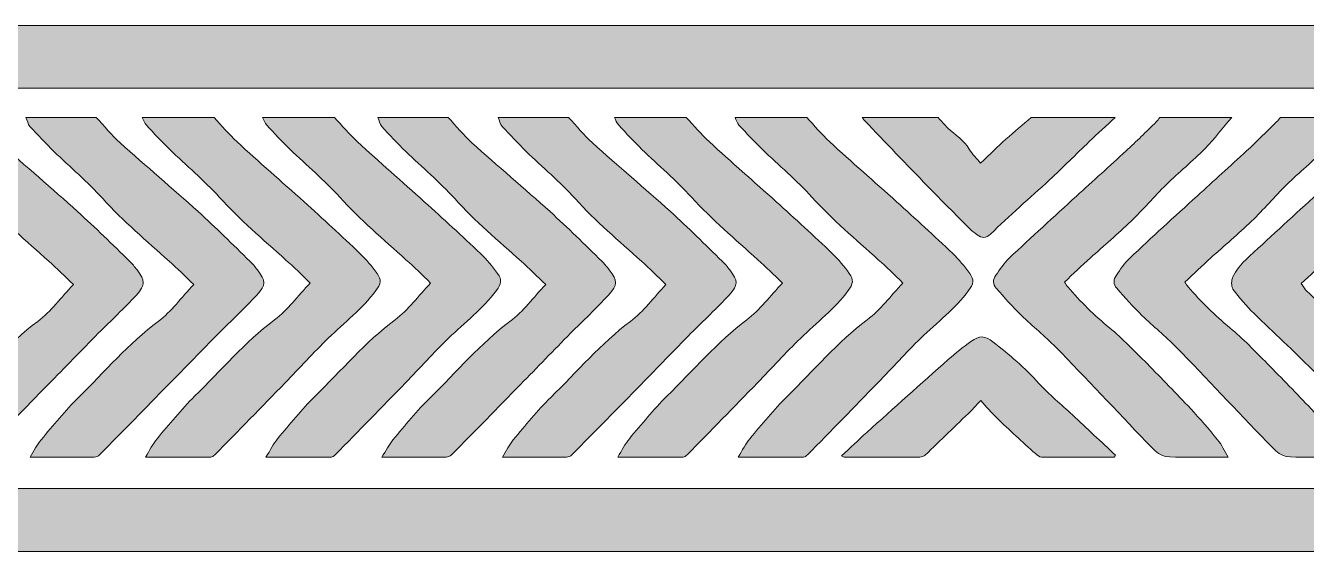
# Model space of a CAD drawing. Header units: millimetres. Extents: x 81 to 254, y 76 to 204.
# Drawn here: x 153 to 160.21, y 193.41 to 196.37 of the extents above; entities that cross this region are included whole.
import ezdxf

# ---------------------------------------------------------------- set-up
doc = ezdxf.new("R2010")
doc.units = ezdxf.units.MM
doc.header["$MEASUREMENT"] = 0
doc.layers.get('0').update_dxf_attribs({"lineweight": 0})

# ---------------------------------------------------------------- blocks, each defined once
blk = doc.blocks.new('Block_10')
at = {"true_color": 0xbbbdbf, "transparency": 33554687}
h = blk.add_hatch(color=9, dxfattribs=at)
h.dxf.hatch_style = 2
h.paths.add_polyline_path([(253.1243, 196.0185), (80.8699, 196.0185), (80.8699, 196.3713), (253.1243, 196.3713)])
h = blk.add_hatch(color=9, dxfattribs=at)
h.dxf.hatch_style = 2
h.paths.add_polyline_path([(253.1243, 193.4133), (80.8699, 193.4133), (80.8699, 193.7661), (253.1243, 193.7661)])
for points in [[(253.1243, 196.0185), (80.8699, 196.0185), (80.8699, 196.3713), (253.1243, 196.3713)], [(253.1243, 193.4133), (80.8699, 193.4133), (80.8699, 193.7661), (253.1243, 193.7661)]]:
    blk.add_lwpolyline(points, close=True)
blk = doc.blocks.new('Block_11')
at = {"true_color": 0xbbbdbf, "transparency": 33554687}
h = blk.add_hatch(color=9, dxfattribs=at)
edge = h.paths.add_edge_path()
edge.add_spline(control_points=[(152.7194, 195.8552), (152.7628, 195.8069), (152.8042, 195.7553), (152.8527, 195.7119), (152.9981, 195.5816), (153.148, 195.4555), (153.292, 195.3246), (153.3919, 195.235), (153.4877, 195.14), (153.5848, 195.0463), (153.5989, 195.0318), (153.6124, 195.0146), (153.6262, 194.9973), (153.673, 194.9347), (153.6754, 194.914), (153.6224, 194.8554), (153.5545, 194.781), (153.4801, 194.7121), (153.4084, 194.6404), (153.3147, 194.5447), (153.2203, 194.4482), (153.1266, 194.3524), (152.9971, 194.2201), (152.8676, 194.0878), (152.7373, 193.9569), (152.7304, 193.9493), (152.7177, 193.9438), (152.7084, 193.9438), (152.5906, 193.9431), (152.4721, 193.9431), (152.347, 193.9431), (152.3691, 193.979), (152.3852, 194.0135), (152.4087, 194.041), (152.4776, 194.1223), (152.5437, 194.2057), (152.6202, 194.2794), (152.767, 194.4241), (152.8996, 194.5825), (153.0674, 194.7073), (153.1418, 194.7631), (153.2, 194.8423), (153.2686, 194.9147), (153.2196, 194.9608), (153.1759, 195.0049), (153.1301, 195.0463), (153.0019, 195.16), (152.8717, 195.2702), (152.7566, 195.3983), (152.6709, 195.4927), (152.572, 195.5747), (152.4803, 195.6636), (152.4335, 195.7091), (152.3894, 195.756), (152.346, 195.8042), (152.3346, 195.8173), (152.3308, 195.8379), (152.3232, 195.8552), (152.4555, 195.8552), (152.5864, 195.8552), (152.7194, 195.8552)], knot_values=[0, 0, 0, 0, 1, 1, 1, 2, 2, 2, 3, 3, 3, 4, 4, 4, 5, 5, 5, 6, 6, 6, 7, 7, 7, 8, 8, 8, 9, 9, 9, 10, 10, 10, 11, 11, 11, 12, 12, 12, 13, 13, 13, 14, 14, 14, 15, 15, 15, 16, 16, 16, 17, 17, 17, 18, 18, 18, 19, 19, 19, 20, 20, 20, 20], degree=3, periodic=0)
h = blk.add_hatch(color=9, dxfattribs=at)
edge = h.paths.add_edge_path()
edge.add_spline(control_points=[(153.3967, 195.8552), (153.4412, 195.8069), (153.4828, 195.7553), (153.5311, 195.7119), (153.6761, 195.5816), (153.826, 195.4555), (153.9703, 195.3246), (154.0703, 195.235), (154.165, 195.14), (154.2615, 195.0463), (154.2773, 195.0318), (154.2911, 195.0146), (154.3035, 194.9973), (154.3513, 194.9347), (154.3538, 194.914), (154.3007, 194.8554), (154.2318, 194.781), (154.1577, 194.7121), (154.0861, 194.6404), (153.992, 194.5447), (153.8987, 194.4482), (153.8039, 194.3524), (153.6744, 194.2201), (153.5449, 194.0878), (153.4153, 193.9569), (153.4084, 193.9493), (153.396, 193.9438), (153.3857, 193.9438), (153.2686, 193.9431), (153.1501, 193.9431), (153.0253, 193.9431), (153.0464, 193.979), (153.0625, 194.0135), (153.086, 194.041), (153.1552, 194.1223), (153.2217, 194.2057), (153.2968, 194.2794), (153.445, 194.4241), (153.578, 194.5825), (153.7457, 194.7073), (153.8198, 194.7631), (153.877, 194.8423), (153.9452, 194.9147), (153.8976, 194.9608), (153.8535, 195.0049), (153.8074, 195.0463), (153.6792, 195.16), (153.5497, 195.2702), (153.4332, 195.3983), (153.3485, 195.4927), (153.25, 195.5747), (153.1583, 195.6636), (153.1118, 195.7091), (153.0674, 195.756), (153.0236, 195.8042), (153.0119, 195.8173), (153.0085, 195.8379), (153.0012, 195.8552), (153.1328, 195.8552), (153.2648, 195.8552), (153.3967, 195.8552)], knot_values=[0, 0, 0, 0, 1, 1, 1, 2, 2, 2, 3, 3, 3, 4, 4, 4, 5, 5, 5, 6, 6, 6, 7, 7, 7, 8, 8, 8, 9, 9, 9, 10, 10, 10, 11, 11, 11, 12, 12, 12, 13, 13, 13, 14, 14, 14, 15, 15, 15, 16, 16, 16, 17, 17, 17, 18, 18, 18, 19, 19, 19, 20, 20, 20, 20], degree=3, periodic=0)
h = blk.add_hatch(color=9, dxfattribs=at)
edge = h.paths.add_edge_path()
edge.add_spline(control_points=[(154.0596, 195.8552), (154.1023, 195.809), (154.1429, 195.7601), (154.1891, 195.7174), (154.3131, 195.6037), (154.4402, 195.4935), (154.5663, 195.3805), (154.6721, 195.2847), (154.7775, 195.1882), (154.8812, 195.0897), (154.9164, 195.0559), (154.9487, 195.0166), (154.9777, 194.9774), (155.0035, 194.9402), (154.9987, 194.9174), (154.9711, 194.8809), (154.8947, 194.7782), (154.793, 194.7011), (154.7031, 194.6129), (154.6197, 194.5316), (154.5412, 194.4448), (154.4599, 194.3614), (154.3279, 194.2256), (154.196, 194.0913), (154.064, 193.9562), (154.0578, 193.9507), (154.0492, 193.9438), (154.0423, 193.9438), (153.9221, 193.9431), (153.8026, 193.9431), (153.6744, 193.9431), (153.6978, 193.9824), (153.7157, 194.0182), (153.7392, 194.0472), (153.8081, 194.1285), (153.8742, 194.2119), (153.9507, 194.2856), (154.0985, 194.431), (154.2318, 194.5901), (154.4006, 194.7155), (154.4744, 194.772), (154.5315, 194.8506), (154.6011, 194.9229), (154.5519, 194.9698), (154.5088, 195.0132), (154.4626, 195.0545), (154.3348, 195.1682), (154.2046, 195.2791), (154.0892, 195.4066), (154.0024, 195.5017), (153.9025, 195.5851), (153.8108, 195.6746), (153.7653, 195.7187), (153.7212, 195.7649), (153.6792, 195.8118), (153.6682, 195.8235), (153.6627, 195.8407), (153.6558, 195.8552), (153.7909, 195.8552), (153.9252, 195.8552), (154.0596, 195.8552)], knot_values=[0, 0, 0, 0, 1, 1, 1, 2, 2, 2, 3, 3, 3, 4, 4, 4, 5, 5, 5, 6, 6, 6, 7, 7, 7, 8, 8, 8, 9, 9, 9, 10, 10, 10, 11, 11, 11, 12, 12, 12, 13, 13, 13, 14, 14, 14, 15, 15, 15, 16, 16, 16, 17, 17, 17, 18, 18, 18, 19, 19, 19, 20, 20, 20, 20], degree=3, periodic=0)
h = blk.add_hatch(color=9, dxfattribs=at)
edge = h.paths.add_edge_path()
edge.add_spline(control_points=[(154.7376, 195.8552), (154.7806, 195.809), (154.8202, 195.7601), (154.8671, 195.7174), (154.9904, 195.6037), (155.1186, 195.4935), (155.2433, 195.3805), (155.3494, 195.2847), (155.4555, 195.1882), (155.5589, 195.0897), (155.595, 195.0559), (155.6264, 195.0166), (155.6553, 194.9774), (155.6822, 194.9402), (155.6767, 194.9174), (155.6491, 194.8809), (155.5726, 194.7782), (155.4713, 194.7011), (155.3797, 194.6129), (155.2963, 194.5316), (155.2192, 194.4448), (155.1372, 194.3614), (155.0063, 194.2256), (154.8733, 194.0913), (154.7417, 193.9562), (154.7362, 193.9507), (154.7265, 193.9438), (154.7203, 193.9438), (154.6004, 193.9431), (154.4799, 193.9431), (154.3521, 193.9431), (154.3765, 193.9824), (154.393, 194.0182), (154.4178, 194.0472), (154.4857, 194.1285), (154.5529, 194.2119), (154.6283, 194.2856), (154.7768, 194.431), (154.9101, 194.5901), (155.0786, 194.7155), (155.153, 194.772), (155.2099, 194.8506), (155.2791, 194.9229), (155.2302, 194.9698), (155.1854, 195.0132), (155.1403, 195.0545), (155.0132, 195.1682), (154.8822, 195.2791), (154.7672, 195.4066), (154.6807, 195.5017), (154.5815, 195.5851), (154.4878, 195.6746), (154.4426, 195.7187), (154.3996, 195.7649), (154.3565, 195.8118), (154.3465, 195.8235), (154.3414, 195.8407), (154.3331, 195.8552), (154.4682, 195.8552), (154.6032, 195.8552), (154.7376, 195.8552)], knot_values=[0, 0, 0, 0, 1, 1, 1, 2, 2, 2, 3, 3, 3, 4, 4, 4, 5, 5, 5, 6, 6, 6, 7, 7, 7, 8, 8, 8, 9, 9, 9, 10, 10, 10, 11, 11, 11, 12, 12, 12, 13, 13, 13, 14, 14, 14, 15, 15, 15, 16, 16, 16, 17, 17, 17, 18, 18, 18, 19, 19, 19, 20, 20, 20, 20], degree=3, periodic=0)
h = blk.add_hatch(color=9, dxfattribs=at)
edge = h.paths.add_edge_path()
edge.add_spline(control_points=[(155.3776, 195.8552), (155.4217, 195.8069), (155.4634, 195.7553), (155.5113, 195.7119), (155.656, 195.5816), (155.8062, 195.4555), (155.9509, 195.3246), (156.0512, 195.235), (156.1456, 195.14), (156.2424, 195.0463), (156.2572, 195.0318), (156.2706, 195.0146), (156.2844, 194.9973), (156.3319, 194.9347), (156.3337, 194.914), (156.2806, 194.8554), (156.2124, 194.781), (156.1376, 194.7121), (156.0667, 194.6404), (155.9723, 194.5447), (155.8786, 194.4482), (155.7849, 194.3524), (155.656, 194.2201), (155.5258, 194.0878), (155.3962, 193.9569), (155.3887, 193.9493), (155.3763, 193.9438), (155.3666, 193.9438), (155.2488, 193.9431), (155.131, 193.9431), (155.0045, 193.9431), (155.027, 193.979), (155.0435, 194.0135), (155.0669, 194.041), (155.1358, 194.1223), (155.202, 194.2057), (155.2784, 194.2794), (155.4259, 194.4241), (155.5589, 194.5825), (155.7256, 194.7073), (155.8011, 194.7631), (155.8576, 194.8423), (155.9265, 194.9147), (155.8779, 194.9608), (155.8341, 195.0049), (155.789, 195.0463), (155.6602, 195.16), (155.5299, 195.2702), (155.4149, 195.3983), (155.3294, 195.4927), (155.2302, 195.5747), (155.1386, 195.6636), (155.0914, 195.7091), (155.0476, 195.756), (155.0035, 195.8042), (154.9928, 195.8173), (154.9891, 195.8379), (154.9811, 195.8552), (155.1138, 195.8552), (155.2454, 195.8552), (155.3776, 195.8552)], knot_values=[0, 0, 0, 0, 1, 1, 1, 2, 2, 2, 3, 3, 3, 4, 4, 4, 5, 5, 5, 6, 6, 6, 7, 7, 7, 8, 8, 8, 9, 9, 9, 10, 10, 10, 11, 11, 11, 12, 12, 12, 13, 13, 13, 14, 14, 14, 15, 15, 15, 16, 16, 16, 17, 17, 17, 18, 18, 18, 19, 19, 19, 20, 20, 20, 20], degree=3, periodic=0)
h = blk.add_hatch(color=9, dxfattribs=at)
edge = h.paths.add_edge_path()
edge.add_spline(control_points=[(156.0549, 195.8552), (156.1004, 195.8069), (156.1418, 195.7553), (156.1893, 195.7119), (156.3347, 195.5816), (156.4842, 195.4555), (156.6289, 195.3246), (156.7295, 195.235), (156.8232, 195.14), (156.9197, 195.0463), (156.9362, 195.0318), (156.9493, 195.0146), (156.9627, 194.9973), (157.0096, 194.9347), (157.012, 194.914), (156.9589, 194.8554), (156.89, 194.781), (156.816, 194.7121), (156.7443, 194.6404), (156.6506, 194.5447), (156.5569, 194.4482), (156.4632, 194.3524), (156.3333, 194.2201), (156.2038, 194.0878), (156.0732, 193.9569), (156.0667, 193.9493), (156.0543, 193.9438), (156.0439, 193.9438), (155.9265, 193.9431), (155.8083, 193.9431), (155.6832, 193.9431), (155.7056, 193.979), (155.7204, 194.0135), (155.7442, 194.041), (155.8131, 194.1223), (155.8793, 194.2057), (155.955, 194.2794), (156.1039, 194.4241), (156.2369, 194.5825), (156.4039, 194.7073), (156.478, 194.7631), (156.5352, 194.8423), (156.6038, 194.9147), (156.5555, 194.9608), (156.5125, 195.0049), (156.4663, 195.0463), (156.3374, 195.16), (156.2079, 195.2702), (156.0925, 195.3983), (156.0071, 195.4927), (155.9082, 195.5747), (155.8162, 195.6636), (155.7704, 195.7091), (155.7256, 195.756), (155.6822, 195.8042), (155.6712, 195.8173), (155.6664, 195.8379), (155.6594, 195.8552), (155.7911, 195.8552), (155.9234, 195.8552), (156.0549, 195.8552)], knot_values=[0, 0, 0, 0, 1, 1, 1, 2, 2, 2, 3, 3, 3, 4, 4, 4, 5, 5, 5, 6, 6, 6, 7, 7, 7, 8, 8, 8, 9, 9, 9, 10, 10, 10, 11, 11, 11, 12, 12, 12, 13, 13, 13, 14, 14, 14, 15, 15, 15, 16, 16, 16, 17, 17, 17, 18, 18, 18, 19, 19, 19, 20, 20, 20, 20], degree=3, periodic=0)
h = blk.add_hatch(color=9, dxfattribs=at)
edge = h.paths.add_edge_path()
edge.add_spline(control_points=[(156.7178, 195.8552), (156.7605, 195.809), (156.8012, 195.7601), (156.848, 195.7174), (156.9714, 195.6037), (157.0988, 195.4935), (157.2242, 195.3805), (157.3303, 195.2847), (157.4358, 195.1882), (157.5398, 195.0897), (157.5756, 195.0559), (157.6066, 195.0166), (157.6356, 194.9774), (157.6621, 194.9402), (157.6566, 194.9174), (157.6301, 194.8809), (157.5536, 194.7782), (157.4516, 194.7011), (157.362, 194.6129), (157.2773, 194.5316), (157.2001, 194.4448), (157.1181, 194.3614), (156.9872, 194.2256), (156.8542, 194.0913), (156.7226, 193.9562), (156.7161, 193.9507), (156.7074, 193.9438), (156.7006, 193.9438), (156.5803, 193.9431), (156.4608, 193.9431), (156.3319, 193.9431), (156.3567, 193.9824), (156.3733, 194.0182), (156.3977, 194.0472), (156.4663, 194.1285), (156.5331, 194.2119), (156.6082, 194.2856), (156.7567, 194.431), (156.8907, 194.5901), (157.0588, 194.7155), (157.1329, 194.772), (157.1898, 194.8506), (157.2594, 194.9229), (157.2101, 194.9698), (157.1663, 195.0132), (157.1202, 195.0545), (156.9941, 195.1682), (156.8628, 195.2791), (156.7474, 195.4059), (156.6606, 195.5017), (156.5607, 195.5851), (156.4687, 195.6746), (156.4236, 195.7187), (156.3802, 195.7649), (156.3374, 195.8118), (156.3261, 195.8235), (156.3213, 195.8407), (156.314, 195.8552), (156.4491, 195.8552), (156.5834, 195.8552), (156.7178, 195.8552)], knot_values=[0, 0, 0, 0, 1, 1, 1, 2, 2, 2, 3, 3, 3, 4, 4, 4, 5, 5, 5, 6, 6, 6, 7, 7, 7, 8, 8, 8, 9, 9, 9, 10, 10, 10, 11, 11, 11, 12, 12, 12, 13, 13, 13, 14, 14, 14, 15, 15, 15, 16, 16, 16, 17, 17, 17, 18, 18, 18, 19, 19, 19, 20, 20, 20, 20], degree=3, periodic=0)
h = blk.add_hatch(color=9, dxfattribs=at)
edge = h.paths.add_edge_path()
edge.add_spline(control_points=[(157.3958, 195.8552), (157.4389, 195.809), (157.4785, 195.7601), (157.5253, 195.7174), (157.6487, 195.6037), (157.7768, 195.4935), (157.9015, 195.3805), (158.0076, 195.2847), (158.1134, 195.1882), (158.2178, 195.0897), (158.2529, 195.0559), (158.2839, 195.0166), (158.3136, 194.9774), (158.3405, 194.9402), (158.3349, 194.9174), (158.3074, 194.8809), (158.2309, 194.7782), (158.1296, 194.7011), (158.0383, 194.6129), (157.9546, 194.5316), (157.8774, 194.4448), (157.7954, 194.3614), (157.6645, 194.2256), (157.5326, 194.0913), (157.3999, 193.9562), (157.3944, 193.9507), (157.3844, 193.9438), (157.3786, 193.9438), (157.2587, 193.9431), (157.1374, 193.9431), (157.0106, 193.9431), (157.0348, 193.9824), (157.0509, 194.0182), (157.0761, 194.0472), (157.1436, 194.1285), (157.2111, 194.2119), (157.2869, 194.2856), (157.435, 194.431), (157.5684, 194.5901), (157.7362, 194.7155), (157.8113, 194.772), (157.8681, 194.8506), (157.937, 194.9229), (157.8888, 194.9698), (157.8447, 195.0132), (157.7989, 195.0545), (157.6714, 195.1682), (157.5405, 195.2791), (157.4254, 195.4059), (157.339, 195.5017), (157.239, 195.5851), (157.1464, 195.6746), (157.1009, 195.7187), (157.0582, 195.7649), (157.0141, 195.8118), (157.0041, 195.8235), (156.9996, 195.8407), (156.9924, 195.8552), (157.1267, 195.8552), (157.2611, 195.8552), (157.3958, 195.8552)], knot_values=[0, 0, 0, 0, 1, 1, 1, 2, 2, 2, 3, 3, 3, 4, 4, 4, 5, 5, 5, 6, 6, 6, 7, 7, 7, 8, 8, 8, 9, 9, 9, 10, 10, 10, 11, 11, 11, 12, 12, 12, 13, 13, 13, 14, 14, 14, 15, 15, 15, 16, 16, 16, 17, 17, 17, 18, 18, 18, 19, 19, 19, 20, 20, 20, 20], degree=3, periodic=0)
h = blk.add_hatch(color=9, dxfattribs=at)
edge = h.paths.add_edge_path()
edge.add_spline(control_points=[(159.1325, 195.8552), (159.0832, 195.8097), (159.0346, 195.7649), (158.9857, 195.7187), (158.9116, 195.6471), (158.8376, 195.5741), (158.7628, 195.5031), (158.707, 195.4507), (158.6498, 195.4025), (158.5936, 195.3508), (158.5378, 195.3005), (158.4837, 195.2495), (158.4307, 195.1979), (158.4052, 195.1737), (158.3818, 195.1758), (158.3559, 195.1944), (158.3405, 195.2061), (158.3246, 195.2172), (158.3122, 195.2302), (158.2326, 195.3095), (158.1544, 195.388), (158.0765, 195.468), (157.9573, 195.5906), (157.8392, 195.7139), (157.721, 195.8373), (157.7162, 195.8428), (157.7128, 195.849), (157.7079, 195.8552), (157.8505, 195.8552), (157.9925, 195.8552), (158.1351, 195.8552), (158.1537, 195.8352), (158.1716, 195.8138), (158.1899, 195.7952), (158.2319, 195.756), (158.2819, 195.727), (158.3108, 195.676), (158.328, 195.6464), (158.3542, 195.6223), (158.3749, 195.5982), (158.4293, 195.6492), (158.4724, 195.6919), (158.5175, 195.7319), (158.5647, 195.7739), (158.6119, 195.8138), (158.6601, 195.8552), (158.8179, 195.8552), (158.975, 195.8552), (159.1325, 195.8552)], knot_values=[0, 0, 0, 0, 1, 1, 1, 2, 2, 2, 3, 3, 3, 4, 4, 4, 5, 5, 5, 6, 6, 6, 7, 7, 7, 8, 8, 8, 9, 9, 9, 10, 10, 10, 11, 11, 11, 12, 12, 12, 13, 13, 13, 14, 14, 14, 15, 15, 15, 16, 16, 16, 16], degree=3, periodic=0)
h = blk.add_hatch(color=9, dxfattribs=at)
edge = h.paths.add_edge_path()
edge.add_spline(control_points=[(159.7881, 195.8552), (159.7381, 195.7966), (159.6923, 195.7346), (159.6382, 195.6802), (159.5683, 195.6092), (159.4908, 195.5458), (159.4188, 195.4755), (159.3512, 195.4094), (159.2892, 195.3364), (159.2217, 195.2709), (159.1473, 195.1992), (159.0687, 195.1331), (158.9929, 195.0642), (158.9437, 195.0201), (158.8954, 194.9746), (158.8469, 194.9278), (158.8537, 194.9174), (158.8593, 194.9092), (158.8648, 194.9023), (158.9364, 194.8182), (159.0146, 194.7417), (159.0997, 194.6714), (159.1748, 194.6094), (159.2424, 194.5384), (159.3113, 194.4696), (159.394, 194.3855), (159.4766, 194.3015), (159.5573, 194.2153), (159.6096, 194.1595), (159.6599, 194.1009), (159.7085, 194.041), (159.7316, 194.0135), (159.7467, 193.9804), (159.7688, 193.9431), (159.6775, 193.9431), (159.5951, 193.9431), (159.5118, 193.9431), (159.3908, 193.9431), (159.3908, 193.9425), (159.3071, 194.0293), (159.138, 194.207), (158.9695, 194.3862), (158.7976, 194.5626), (158.7366, 194.6246), (158.6681, 194.679), (158.605, 194.7403), (158.5547, 194.7886), (158.5089, 194.841), (158.4631, 194.8933), (158.4428, 194.9154), (158.4428, 194.9436), (158.4603, 194.967), (158.4837, 195.0001), (158.5065, 195.0352), (158.5354, 195.0628), (158.6601, 195.1806), (158.7883, 195.2964), (158.9147, 195.4121), (159.0074, 195.4976), (159.1015, 195.5809), (159.1934, 195.6664), (159.2513, 195.7194), (159.3064, 195.7745), (159.3636, 195.8297), (159.3705, 195.8373), (159.3767, 195.8462), (159.3829, 195.8552), (159.5187, 195.8552), (159.653, 195.8552), (159.7881, 195.8552)], knot_values=[0, 0, 0, 0, 1, 1, 1, 2, 2, 2, 3, 3, 3, 4, 4, 4, 5, 5, 5, 6, 6, 6, 7, 7, 7, 8, 8, 8, 9, 9, 9, 10, 10, 10, 11, 11, 11, 12, 12, 12, 13, 13, 13, 14, 14, 14, 15, 15, 15, 16, 16, 16, 17, 17, 17, 18, 18, 18, 19, 19, 19, 20, 20, 20, 21, 21, 21, 22, 22, 22, 23, 23, 23, 23], degree=3, periodic=0)
h = blk.add_hatch(color=9, dxfattribs=at)
edge = h.paths.add_edge_path()
edge.add_spline(control_points=[(160.4647, 195.8552), (160.4168, 195.7966), (160.3703, 195.7346), (160.3165, 195.6802), (160.2463, 195.6092), (160.1691, 195.5458), (160.0964, 195.4755), (160.0292, 195.4094), (159.9676, 195.3364), (159.8997, 195.2709), (159.8256, 195.1992), (159.7467, 195.1331), (159.6702, 195.0642), (159.622, 195.0201), (159.5745, 194.9746), (159.5245, 194.9278), (159.5321, 194.9174), (159.5366, 194.9092), (159.5431, 194.9023), (159.6144, 194.8182), (159.693, 194.7417), (159.7774, 194.6714), (159.8528, 194.6094), (159.92, 194.5384), (159.9886, 194.4696), (160.0712, 194.3855), (160.1539, 194.3015), (160.2346, 194.2153), (160.2876, 194.1595), (160.3376, 194.1009), (160.3872, 194.041), (160.4096, 194.0135), (160.424, 193.9804), (160.4468, 193.9431), (160.3565, 193.9431), (160.2728, 193.9431), (160.1891, 193.9431), (160.0692, 193.9431), (160.0685, 193.9425), (159.9858, 194.0293), (159.8163, 194.207), (159.6468, 194.3862), (159.4763, 194.5626), (159.4149, 194.6246), (159.3457, 194.679), (159.283, 194.7403), (159.2334, 194.7886), (159.1872, 194.841), (159.1411, 194.8933), (159.1208, 194.9154), (159.1218, 194.9436), (159.139, 194.967), (159.1618, 195.0001), (159.1838, 195.0352), (159.2138, 195.0628), (159.3385, 195.1806), (159.4656, 195.2964), (159.5938, 195.4121), (159.6861, 195.4976), (159.7795, 195.5809), (159.8714, 195.6664), (159.9293, 195.7194), (159.9844, 195.7745), (160.0409, 195.8297), (160.0496, 195.8373), (160.0551, 195.8462), (160.0623, 195.8552), (160.1963, 195.8552), (160.3303, 195.8552), (160.4647, 195.8552)], knot_values=[0, 0, 0, 0, 1, 1, 1, 2, 2, 2, 3, 3, 3, 4, 4, 4, 5, 5, 5, 6, 6, 6, 7, 7, 7, 8, 8, 8, 9, 9, 9, 10, 10, 10, 11, 11, 11, 12, 12, 12, 13, 13, 13, 14, 14, 14, 15, 15, 15, 16, 16, 16, 17, 17, 17, 18, 18, 18, 19, 19, 19, 20, 20, 20, 21, 21, 21, 22, 22, 22, 23, 23, 23, 23], degree=3, periodic=0)
h = blk.add_hatch(color=9, dxfattribs=at)
edge = h.paths.add_edge_path()
edge.add_spline(control_points=[(161.1206, 195.8552), (161.1062, 195.8304), (161.0958, 195.8021), (161.0759, 195.7828), (160.9684, 195.6753), (160.8567, 195.572), (160.7479, 195.4645), (160.6824, 195.3991), (160.6221, 195.3274), (160.5536, 195.2619), (160.4805, 195.1909), (160.4006, 195.1248), (160.3251, 195.0559), (160.2773, 195.0118), (160.229, 194.9663), (160.1791, 194.9195), (160.1918, 194.9029), (160.2008, 194.8878), (160.2125, 194.8761), (160.2821, 194.8079), (160.3517, 194.7397), (160.4227, 194.6735), (160.4771, 194.6225), (160.537, 194.5764), (160.588, 194.5233), (160.6914, 194.4192), (160.7913, 194.3132), (160.8902, 194.207), (160.9429, 194.1505), (160.9938, 194.092), (161.0417, 194.0327), (161.0631, 194.0079), (161.0765, 193.9776), (161.0944, 193.9452), (161.0814, 193.9445), (161.0724, 193.9431), (161.0631, 193.9431), (160.9573, 193.9431), (160.8519, 193.9425), (160.7465, 193.9438), (160.7327, 193.9438), (160.7148, 193.948), (160.7065, 193.9569), (160.5522, 194.1154), (160.3992, 194.2773), (160.2421, 194.4344), (160.1353, 194.5426), (160.023, 194.6439), (159.9145, 194.7507), (159.8714, 194.7934), (159.8315, 194.8396), (159.795, 194.8885), (159.785, 194.9043), (159.785, 194.9395), (159.795, 194.9581), (159.8122, 194.9925), (159.8377, 195.0249), (159.8652, 195.0518), (159.9927, 195.1703), (160.1198, 195.2874), (160.2476, 195.4039), (160.3407, 195.4893), (160.4344, 195.5727), (160.5267, 195.6581), (160.5849, 195.7119), (160.6411, 195.7684), (160.6989, 195.8235), (160.7083, 195.8331), (160.7162, 195.8449), (160.7237, 195.8552), (160.8567, 195.8552), (160.9877, 195.8552), (161.1206, 195.8552)], knot_values=[0, 0, 0, 0, 1, 1, 1, 2, 2, 2, 3, 3, 3, 4, 4, 4, 5, 5, 5, 6, 6, 6, 7, 7, 7, 8, 8, 8, 9, 9, 9, 10, 10, 10, 11, 11, 11, 12, 12, 12, 13, 13, 13, 14, 14, 14, 15, 15, 15, 16, 16, 16, 17, 17, 17, 18, 18, 18, 19, 19, 19, 20, 20, 20, 21, 21, 21, 22, 22, 22, 23, 23, 23, 24, 24, 24, 24], degree=3, periodic=0)
h = blk.add_hatch(color=9, dxfattribs=at)
edge = h.paths.add_edge_path()
edge.add_spline(control_points=[(159.128, 193.9431), (158.9912, 193.9431), (158.8537, 193.9431), (158.718, 193.9438), (158.7063, 193.9445), (158.6925, 193.9542), (158.6829, 193.9631), (158.6098, 194.0293), (158.5368, 194.0961), (158.4652, 194.1643), (158.4355, 194.194), (158.4073, 194.227), (158.3756, 194.2622), (158.3549, 194.2415), (158.3397, 194.2229), (158.3225, 194.2057), (158.2357, 194.1216), (158.1489, 194.0375), (158.0624, 193.9548), (158.0555, 193.948), (158.0421, 193.9438), (158.0321, 193.9438), (157.8912, 193.9431), (157.7486, 193.9431), (157.6059, 193.9438), (157.6059, 193.9438), (157.6018, 193.9459), (157.5918, 193.9501), (157.6418, 193.9955), (157.6862, 194.0396), (157.7341, 194.0823), (157.886, 194.2194), (158.039, 194.3566), (158.193, 194.4923), (158.2336, 194.5288), (158.2764, 194.5626), (158.3204, 194.5943), (158.3684, 194.6294), (158.3983, 194.6273), (158.4441, 194.5915), (158.5361, 194.5206), (158.625, 194.4461), (158.7029, 194.3586), (158.76, 194.2939), (158.8283, 194.2401), (158.8913, 194.1815), (158.9719, 194.1058), (159.0536, 194.03), (159.1342, 193.9542), (159.1321, 193.9507), (159.13, 193.9466), (159.128, 193.9431)], knot_values=[0, 0, 0, 0, 1, 1, 1, 2, 2, 2, 3, 3, 3, 4, 4, 4, 5, 5, 5, 6, 6, 6, 7, 7, 7, 8, 8, 8, 9, 9, 9, 10, 10, 10, 11, 11, 11, 12, 12, 12, 13, 13, 13, 14, 14, 14, 15, 15, 15, 16, 16, 16, 17, 17, 17, 17], degree=3, periodic=0)
for points, knots in [([(152.7194, 195.8552), (152.7628, 195.8069), (152.8042, 195.7553), (152.8527, 195.7119), (152.9981, 195.5816), (153.148, 195.4555), (153.292, 195.3246), (153.3919, 195.235), (153.4877, 195.14), (153.5848, 195.0463), (153.5989, 195.0318), (153.6124, 195.0146), (153.6262, 194.9973), (153.673, 194.9347), (153.6754, 194.914), (153.6224, 194.8554), (153.5545, 194.781), (153.4801, 194.7121), (153.4084, 194.6404), (153.3147, 194.5447), (153.2203, 194.4482), (153.1266, 194.3524), (152.9971, 194.2201), (152.8676, 194.0878), (152.7373, 193.9569), (152.7304, 193.9493), (152.7177, 193.9438), (152.7084, 193.9438), (152.5906, 193.9431), (152.4721, 193.9431), (152.347, 193.9431), (152.3691, 193.979), (152.3852, 194.0135), (152.4087, 194.041), (152.4776, 194.1223), (152.5437, 194.2057), (152.6202, 194.2794), (152.767, 194.4241), (152.8996, 194.5825), (153.0674, 194.7073), (153.1418, 194.7631), (153.2, 194.8423), (153.2686, 194.9147), (153.2196, 194.9608), (153.1759, 195.0049), (153.1301, 195.0463), (153.0019, 195.16), (152.8717, 195.2702), (152.7566, 195.3983), (152.6709, 195.4927), (152.572, 195.5747), (152.4803, 195.6636), (152.4335, 195.7091), (152.3894, 195.756), (152.346, 195.8042), (152.3346, 195.8173), (152.3308, 195.8379), (152.3232, 195.8552), (152.4555, 195.8552), (152.5864, 195.8552), (152.7194, 195.8552)], [0, 0, 0, 0, 1, 1, 1, 2, 2, 2, 3, 3, 3, 4, 4, 4, 5, 5, 5, 6, 6, 6, 7, 7, 7, 8, 8, 8, 9, 9, 9, 10, 10, 10, 11, 11, 11, 12, 12, 12, 13, 13, 13, 14, 14, 14, 15, 15, 15, 16, 16, 16, 17, 17, 17, 18, 18, 18, 19, 19, 19, 20, 20, 20, 20]), ([(153.3967, 195.8552), (153.4412, 195.8069), (153.4828, 195.7553), (153.5311, 195.7119), (153.6761, 195.5816), (153.826, 195.4555), (153.9703, 195.3246), (154.0703, 195.235), (154.165, 195.14), (154.2615, 195.0463), (154.2773, 195.0318), (154.2911, 195.0146), (154.3035, 194.9973), (154.3513, 194.9347), (154.3538, 194.914), (154.3007, 194.8554), (154.2318, 194.781), (154.1577, 194.7121), (154.0861, 194.6404), (153.992, 194.5447), (153.8987, 194.4482), (153.8039, 194.3524), (153.6744, 194.2201), (153.5449, 194.0878), (153.4153, 193.9569), (153.4084, 193.9493), (153.396, 193.9438), (153.3857, 193.9438), (153.2686, 193.9431), (153.1501, 193.9431), (153.0253, 193.9431), (153.0464, 193.979), (153.0625, 194.0135), (153.086, 194.041), (153.1552, 194.1223), (153.2217, 194.2057), (153.2968, 194.2794), (153.445, 194.4241), (153.578, 194.5825), (153.7457, 194.7073), (153.8198, 194.7631), (153.877, 194.8423), (153.9452, 194.9147), (153.8976, 194.9608), (153.8535, 195.0049), (153.8074, 195.0463), (153.6792, 195.16), (153.5497, 195.2702), (153.4332, 195.3983), (153.3485, 195.4927), (153.25, 195.5747), (153.1583, 195.6636), (153.1118, 195.7091), (153.0674, 195.756), (153.0236, 195.8042), (153.0119, 195.8173), (153.0085, 195.8379), (153.0012, 195.8552), (153.1328, 195.8552), (153.2648, 195.8552), (153.3967, 195.8552)], [0, 0, 0, 0, 1, 1, 1, 2, 2, 2, 3, 3, 3, 4, 4, 4, 5, 5, 5, 6, 6, 6, 7, 7, 7, 8, 8, 8, 9, 9, 9, 10, 10, 10, 11, 11, 11, 12, 12, 12, 13, 13, 13, 14, 14, 14, 15, 15, 15, 16, 16, 16, 17, 17, 17, 18, 18, 18, 19, 19, 19, 20, 20, 20, 20]), ([(154.0596, 195.8552), (154.1023, 195.809), (154.1429, 195.7601), (154.1891, 195.7174), (154.3131, 195.6037), (154.4402, 195.4935), (154.5663, 195.3805), (154.6721, 195.2847), (154.7775, 195.1882), (154.8812, 195.0897), (154.9164, 195.0559), (154.9487, 195.0166), (154.9777, 194.9774), (155.0035, 194.9402), (154.9987, 194.9174), (154.9711, 194.8809), (154.8947, 194.7782), (154.793, 194.7011), (154.7031, 194.6129), (154.6197, 194.5316), (154.5412, 194.4448), (154.4599, 194.3614), (154.3279, 194.2256), (154.196, 194.0913), (154.064, 193.9562), (154.0578, 193.9507), (154.0492, 193.9438), (154.0423, 193.9438), (153.9221, 193.9431), (153.8026, 193.9431), (153.6744, 193.9431), (153.6978, 193.9824), (153.7157, 194.0182), (153.7392, 194.0472), (153.8081, 194.1285), (153.8742, 194.2119), (153.9507, 194.2856), (154.0985, 194.431), (154.2318, 194.5901), (154.4006, 194.7155), (154.4744, 194.772), (154.5315, 194.8506), (154.6011, 194.9229), (154.5519, 194.9698), (154.5088, 195.0132), (154.4626, 195.0545), (154.3348, 195.1682), (154.2046, 195.2791), (154.0892, 195.4066), (154.0024, 195.5017), (153.9025, 195.5851), (153.8108, 195.6746), (153.7653, 195.7187), (153.7212, 195.7649), (153.6792, 195.8118), (153.6682, 195.8235), (153.6627, 195.8407), (153.6558, 195.8552), (153.7909, 195.8552), (153.9252, 195.8552), (154.0596, 195.8552)], [0, 0, 0, 0, 1, 1, 1, 2, 2, 2, 3, 3, 3, 4, 4, 4, 5, 5, 5, 6, 6, 6, 7, 7, 7, 8, 8, 8, 9, 9, 9, 10, 10, 10, 11, 11, 11, 12, 12, 12, 13, 13, 13, 14, 14, 14, 15, 15, 15, 16, 16, 16, 17, 17, 17, 18, 18, 18, 19, 19, 19, 20, 20, 20, 20]), ([(154.7376, 195.8552), (154.7806, 195.809), (154.8202, 195.7601), (154.8671, 195.7174), (154.9904, 195.6037), (155.1186, 195.4935), (155.2433, 195.3805), (155.3494, 195.2847), (155.4555, 195.1882), (155.5589, 195.0897), (155.595, 195.0559), (155.6264, 195.0166), (155.6553, 194.9774), (155.6822, 194.9402), (155.6767, 194.9174), (155.6491, 194.8809), (155.5726, 194.7782), (155.4713, 194.7011), (155.3797, 194.6129), (155.2963, 194.5316), (155.2192, 194.4448), (155.1372, 194.3614), (155.0063, 194.2256), (154.8733, 194.0913), (154.7417, 193.9562), (154.7362, 193.9507), (154.7265, 193.9438), (154.7203, 193.9438), (154.6004, 193.9431), (154.4799, 193.9431), (154.3521, 193.9431), (154.3765, 193.9824), (154.393, 194.0182), (154.4178, 194.0472), (154.4857, 194.1285), (154.5529, 194.2119), (154.6283, 194.2856), (154.7768, 194.431), (154.9101, 194.5901), (155.0786, 194.7155), (155.153, 194.772), (155.2099, 194.8506), (155.2791, 194.9229), (155.2302, 194.9698), (155.1854, 195.0132), (155.1403, 195.0545), (155.0132, 195.1682), (154.8822, 195.2791), (154.7672, 195.4066), (154.6807, 195.5017), (154.5815, 195.5851), (154.4878, 195.6746), (154.4426, 195.7187), (154.3996, 195.7649), (154.3565, 195.8118), (154.3465, 195.8235), (154.3414, 195.8407), (154.3331, 195.8552), (154.4682, 195.8552), (154.6032, 195.8552), (154.7376, 195.8552)], [0, 0, 0, 0, 1, 1, 1, 2, 2, 2, 3, 3, 3, 4, 4, 4, 5, 5, 5, 6, 6, 6, 7, 7, 7, 8, 8, 8, 9, 9, 9, 10, 10, 10, 11, 11, 11, 12, 12, 12, 13, 13, 13, 14, 14, 14, 15, 15, 15, 16, 16, 16, 17, 17, 17, 18, 18, 18, 19, 19, 19, 20, 20, 20, 20]), ([(155.3776, 195.8552), (155.4217, 195.8069), (155.4634, 195.7553), (155.5113, 195.7119), (155.656, 195.5816), (155.8062, 195.4555), (155.9509, 195.3246), (156.0512, 195.235), (156.1456, 195.14), (156.2424, 195.0463), (156.2572, 195.0318), (156.2706, 195.0146), (156.2844, 194.9973), (156.3319, 194.9347), (156.3337, 194.914), (156.2806, 194.8554), (156.2124, 194.781), (156.1376, 194.7121), (156.0667, 194.6404), (155.9723, 194.5447), (155.8786, 194.4482), (155.7849, 194.3524), (155.656, 194.2201), (155.5258, 194.0878), (155.3962, 193.9569), (155.3887, 193.9493), (155.3763, 193.9438), (155.3666, 193.9438), (155.2488, 193.9431), (155.131, 193.9431), (155.0045, 193.9431), (155.027, 193.979), (155.0435, 194.0135), (155.0669, 194.041), (155.1358, 194.1223), (155.202, 194.2057), (155.2784, 194.2794), (155.4259, 194.4241), (155.5589, 194.5825), (155.7256, 194.7073), (155.8011, 194.7631), (155.8576, 194.8423), (155.9265, 194.9147), (155.8779, 194.9608), (155.8341, 195.0049), (155.789, 195.0463), (155.6602, 195.16), (155.5299, 195.2702), (155.4149, 195.3983), (155.3294, 195.4927), (155.2302, 195.5747), (155.1386, 195.6636), (155.0914, 195.7091), (155.0476, 195.756), (155.0035, 195.8042), (154.9928, 195.8173), (154.9891, 195.8379), (154.9811, 195.8552), (155.1138, 195.8552), (155.2454, 195.8552), (155.3776, 195.8552)], [0, 0, 0, 0, 1, 1, 1, 2, 2, 2, 3, 3, 3, 4, 4, 4, 5, 5, 5, 6, 6, 6, 7, 7, 7, 8, 8, 8, 9, 9, 9, 10, 10, 10, 11, 11, 11, 12, 12, 12, 13, 13, 13, 14, 14, 14, 15, 15, 15, 16, 16, 16, 17, 17, 17, 18, 18, 18, 19, 19, 19, 20, 20, 20, 20]), ([(156.0549, 195.8552), (156.1004, 195.8069), (156.1418, 195.7553), (156.1893, 195.7119), (156.3347, 195.5816), (156.4842, 195.4555), (156.6289, 195.3246), (156.7295, 195.235), (156.8232, 195.14), (156.9197, 195.0463), (156.9362, 195.0318), (156.9493, 195.0146), (156.9627, 194.9973), (157.0096, 194.9347), (157.012, 194.914), (156.9589, 194.8554), (156.89, 194.781), (156.816, 194.7121), (156.7443, 194.6404), (156.6506, 194.5447), (156.5569, 194.4482), (156.4632, 194.3524), (156.3333, 194.2201), (156.2038, 194.0878), (156.0732, 193.9569), (156.0667, 193.9493), (156.0543, 193.9438), (156.0439, 193.9438), (155.9265, 193.9431), (155.8083, 193.9431), (155.6832, 193.9431), (155.7056, 193.979), (155.7204, 194.0135), (155.7442, 194.041), (155.8131, 194.1223), (155.8793, 194.2057), (155.955, 194.2794), (156.1039, 194.4241), (156.2369, 194.5825), (156.4039, 194.7073), (156.478, 194.7631), (156.5352, 194.8423), (156.6038, 194.9147), (156.5555, 194.9608), (156.5125, 195.0049), (156.4663, 195.0463), (156.3374, 195.16), (156.2079, 195.2702), (156.0925, 195.3983), (156.0071, 195.4927), (155.9082, 195.5747), (155.8162, 195.6636), (155.7704, 195.7091), (155.7256, 195.756), (155.6822, 195.8042), (155.6712, 195.8173), (155.6664, 195.8379), (155.6594, 195.8552), (155.7911, 195.8552), (155.9234, 195.8552), (156.0549, 195.8552)], [0, 0, 0, 0, 1, 1, 1, 2, 2, 2, 3, 3, 3, 4, 4, 4, 5, 5, 5, 6, 6, 6, 7, 7, 7, 8, 8, 8, 9, 9, 9, 10, 10, 10, 11, 11, 11, 12, 12, 12, 13, 13, 13, 14, 14, 14, 15, 15, 15, 16, 16, 16, 17, 17, 17, 18, 18, 18, 19, 19, 19, 20, 20, 20, 20]), ([(156.7178, 195.8552), (156.7605, 195.809), (156.8012, 195.7601), (156.848, 195.7174), (156.9714, 195.6037), (157.0988, 195.4935), (157.2242, 195.3805), (157.3303, 195.2847), (157.4358, 195.1882), (157.5398, 195.0897), (157.5756, 195.0559), (157.6066, 195.0166), (157.6356, 194.9774), (157.6621, 194.9402), (157.6566, 194.9174), (157.6301, 194.8809), (157.5536, 194.7782), (157.4516, 194.7011), (157.362, 194.6129), (157.2773, 194.5316), (157.2001, 194.4448), (157.1181, 194.3614), (156.9872, 194.2256), (156.8542, 194.0913), (156.7226, 193.9562), (156.7161, 193.9507), (156.7074, 193.9438), (156.7006, 193.9438), (156.5803, 193.9431), (156.4608, 193.9431), (156.3319, 193.9431), (156.3567, 193.9824), (156.3733, 194.0182), (156.3977, 194.0472), (156.4663, 194.1285), (156.5331, 194.2119), (156.6082, 194.2856), (156.7567, 194.431), (156.8907, 194.5901), (157.0588, 194.7155), (157.1329, 194.772), (157.1898, 194.8506), (157.2594, 194.9229), (157.2101, 194.9698), (157.1663, 195.0132), (157.1202, 195.0545), (156.9941, 195.1682), (156.8628, 195.2791), (156.7474, 195.4059), (156.6606, 195.5017), (156.5607, 195.5851), (156.4687, 195.6746), (156.4236, 195.7187), (156.3802, 195.7649), (156.3374, 195.8118), (156.3261, 195.8235), (156.3213, 195.8407), (156.314, 195.8552), (156.4491, 195.8552), (156.5834, 195.8552), (156.7178, 195.8552)], [0, 0, 0, 0, 1, 1, 1, 2, 2, 2, 3, 3, 3, 4, 4, 4, 5, 5, 5, 6, 6, 6, 7, 7, 7, 8, 8, 8, 9, 9, 9, 10, 10, 10, 11, 11, 11, 12, 12, 12, 13, 13, 13, 14, 14, 14, 15, 15, 15, 16, 16, 16, 17, 17, 17, 18, 18, 18, 19, 19, 19, 20, 20, 20, 20]), ([(157.3958, 195.8552), (157.4389, 195.809), (157.4785, 195.7601), (157.5253, 195.7174), (157.6487, 195.6037), (157.7768, 195.4935), (157.9015, 195.3805), (158.0076, 195.2847), (158.1134, 195.1882), (158.2178, 195.0897), (158.2529, 195.0559), (158.2839, 195.0166), (158.3136, 194.9774), (158.3405, 194.9402), (158.3349, 194.9174), (158.3074, 194.8809), (158.2309, 194.7782), (158.1296, 194.7011), (158.0383, 194.6129), (157.9546, 194.5316), (157.8774, 194.4448), (157.7954, 194.3614), (157.6645, 194.2256), (157.5326, 194.0913), (157.3999, 193.9562), (157.3944, 193.9507), (157.3844, 193.9438), (157.3786, 193.9438), (157.2587, 193.9431), (157.1374, 193.9431), (157.0106, 193.9431), (157.0348, 193.9824), (157.0509, 194.0182), (157.0761, 194.0472), (157.1436, 194.1285), (157.2111, 194.2119), (157.2869, 194.2856), (157.435, 194.431), (157.5684, 194.5901), (157.7362, 194.7155), (157.8113, 194.772), (157.8681, 194.8506), (157.937, 194.9229), (157.8888, 194.9698), (157.8447, 195.0132), (157.7989, 195.0545), (157.6714, 195.1682), (157.5405, 195.2791), (157.4254, 195.4059), (157.339, 195.5017), (157.239, 195.5851), (157.1464, 195.6746), (157.1009, 195.7187), (157.0582, 195.7649), (157.0141, 195.8118), (157.0041, 195.8235), (156.9996, 195.8407), (156.9924, 195.8552), (157.1267, 195.8552), (157.2611, 195.8552), (157.3958, 195.8552)], [0, 0, 0, 0, 1, 1, 1, 2, 2, 2, 3, 3, 3, 4, 4, 4, 5, 5, 5, 6, 6, 6, 7, 7, 7, 8, 8, 8, 9, 9, 9, 10, 10, 10, 11, 11, 11, 12, 12, 12, 13, 13, 13, 14, 14, 14, 15, 15, 15, 16, 16, 16, 17, 17, 17, 18, 18, 18, 19, 19, 19, 20, 20, 20, 20]), ([(159.1325, 195.8552), (159.0832, 195.8097), (159.0346, 195.7649), (158.9857, 195.7187), (158.9116, 195.6471), (158.8376, 195.5741), (158.7628, 195.5031), (158.707, 195.4507), (158.6498, 195.4025), (158.5936, 195.3508), (158.5378, 195.3005), (158.4837, 195.2495), (158.4307, 195.1979), (158.4052, 195.1737), (158.3818, 195.1758), (158.3559, 195.1944), (158.3405, 195.2061), (158.3246, 195.2172), (158.3122, 195.2302), (158.2326, 195.3095), (158.1544, 195.388), (158.0765, 195.468), (157.9573, 195.5906), (157.8392, 195.7139), (157.721, 195.8373), (157.7162, 195.8428), (157.7128, 195.849), (157.7079, 195.8552), (157.8505, 195.8552), (157.9925, 195.8552), (158.1351, 195.8552), (158.1537, 195.8352), (158.1716, 195.8138), (158.1899, 195.7952), (158.2319, 195.756), (158.2819, 195.727), (158.3108, 195.676), (158.328, 195.6464), (158.3542, 195.6223), (158.3749, 195.5982), (158.4293, 195.6492), (158.4724, 195.6919), (158.5175, 195.7319), (158.5647, 195.7739), (158.6119, 195.8138), (158.6601, 195.8552), (158.8179, 195.8552), (158.975, 195.8552), (159.1325, 195.8552)], [0, 0, 0, 0, 1, 1, 1, 2, 2, 2, 3, 3, 3, 4, 4, 4, 5, 5, 5, 6, 6, 6, 7, 7, 7, 8, 8, 8, 9, 9, 9, 10, 10, 10, 11, 11, 11, 12, 12, 12, 13, 13, 13, 14, 14, 14, 15, 15, 15, 16, 16, 16, 16]), ([(159.7881, 195.8552), (159.7381, 195.7966), (159.6923, 195.7346), (159.6382, 195.6802), (159.5683, 195.6092), (159.4908, 195.5458), (159.4188, 195.4755), (159.3512, 195.4094), (159.2892, 195.3364), (159.2217, 195.2709), (159.1473, 195.1992), (159.0687, 195.1331), (158.9929, 195.0642), (158.9437, 195.0201), (158.8954, 194.9746), (158.8469, 194.9278), (158.8537, 194.9174), (158.8593, 194.9092), (158.8648, 194.9023), (158.9364, 194.8182), (159.0146, 194.7417), (159.0997, 194.6714), (159.1748, 194.6094), (159.2424, 194.5384), (159.3113, 194.4696), (159.394, 194.3855), (159.4766, 194.3015), (159.5573, 194.2153), (159.6096, 194.1595), (159.6599, 194.1009), (159.7085, 194.041), (159.7316, 194.0135), (159.7467, 193.9804), (159.7688, 193.9431), (159.6775, 193.9431), (159.5951, 193.9431), (159.5118, 193.9431), (159.3908, 193.9431), (159.3908, 193.9425), (159.3071, 194.0293), (159.138, 194.207), (158.9695, 194.3862), (158.7976, 194.5626), (158.7366, 194.6246), (158.6681, 194.679), (158.605, 194.7403), (158.5547, 194.7886), (158.5089, 194.841), (158.4631, 194.8933), (158.4428, 194.9154), (158.4428, 194.9436), (158.4603, 194.967), (158.4837, 195.0001), (158.5065, 195.0352), (158.5354, 195.0628), (158.6601, 195.1806), (158.7883, 195.2964), (158.9147, 195.4121), (159.0074, 195.4976), (159.1015, 195.5809), (159.1934, 195.6664), (159.2513, 195.7194), (159.3064, 195.7745), (159.3636, 195.8297), (159.3705, 195.8373), (159.3767, 195.8462), (159.3829, 195.8552), (159.5187, 195.8552), (159.653, 195.8552), (159.7881, 195.8552)], [0, 0, 0, 0, 1, 1, 1, 2, 2, 2, 3, 3, 3, 4, 4, 4, 5, 5, 5, 6, 6, 6, 7, 7, 7, 8, 8, 8, 9, 9, 9, 10, 10, 10, 11, 11, 11, 12, 12, 12, 13, 13, 13, 14, 14, 14, 15, 15, 15, 16, 16, 16, 17, 17, 17, 18, 18, 18, 19, 19, 19, 20, 20, 20, 21, 21, 21, 22, 22, 22, 23, 23, 23, 23]), ([(160.4647, 195.8552), (160.4168, 195.7966), (160.3703, 195.7346), (160.3165, 195.6802), (160.2463, 195.6092), (160.1691, 195.5458), (160.0964, 195.4755), (160.0292, 195.4094), (159.9676, 195.3364), (159.8997, 195.2709), (159.8256, 195.1992), (159.7467, 195.1331), (159.6702, 195.0642), (159.622, 195.0201), (159.5745, 194.9746), (159.5245, 194.9278), (159.5321, 194.9174), (159.5366, 194.9092), (159.5431, 194.9023), (159.6144, 194.8182), (159.693, 194.7417), (159.7774, 194.6714), (159.8528, 194.6094), (159.92, 194.5384), (159.9886, 194.4696), (160.0712, 194.3855), (160.1539, 194.3015), (160.2346, 194.2153), (160.2876, 194.1595), (160.3376, 194.1009), (160.3872, 194.041), (160.4096, 194.0135), (160.424, 193.9804), (160.4468, 193.9431), (160.3565, 193.9431), (160.2728, 193.9431), (160.1891, 193.9431), (160.0692, 193.9431), (160.0685, 193.9425), (159.9858, 194.0293), (159.8163, 194.207), (159.6468, 194.3862), (159.4763, 194.5626), (159.4149, 194.6246), (159.3457, 194.679), (159.283, 194.7403), (159.2334, 194.7886), (159.1872, 194.841), (159.1411, 194.8933), (159.1208, 194.9154), (159.1218, 194.9436), (159.139, 194.967), (159.1618, 195.0001), (159.1838, 195.0352), (159.2138, 195.0628), (159.3385, 195.1806), (159.4656, 195.2964), (159.5938, 195.4121), (159.6861, 195.4976), (159.7795, 195.5809), (159.8714, 195.6664), (159.9293, 195.7194), (159.9844, 195.7745), (160.0409, 195.8297), (160.0496, 195.8373), (160.0551, 195.8462), (160.0623, 195.8552), (160.1963, 195.8552), (160.3303, 195.8552), (160.4647, 195.8552)], [0, 0, 0, 0, 1, 1, 1, 2, 2, 2, 3, 3, 3, 4, 4, 4, 5, 5, 5, 6, 6, 6, 7, 7, 7, 8, 8, 8, 9, 9, 9, 10, 10, 10, 11, 11, 11, 12, 12, 12, 13, 13, 13, 14, 14, 14, 15, 15, 15, 16, 16, 16, 17, 17, 17, 18, 18, 18, 19, 19, 19, 20, 20, 20, 21, 21, 21, 22, 22, 22, 23, 23, 23, 23]), ([(161.1206, 195.8552), (161.1062, 195.8304), (161.0958, 195.8021), (161.0759, 195.7828), (160.9684, 195.6753), (160.8567, 195.572), (160.7479, 195.4645), (160.6824, 195.3991), (160.6221, 195.3274), (160.5536, 195.2619), (160.4805, 195.1909), (160.4006, 195.1248), (160.3251, 195.0559), (160.2773, 195.0118), (160.229, 194.9663), (160.1791, 194.9195), (160.1918, 194.9029), (160.2008, 194.8878), (160.2125, 194.8761), (160.2821, 194.8079), (160.3517, 194.7397), (160.4227, 194.6735), (160.4771, 194.6225), (160.537, 194.5764), (160.588, 194.5233), (160.6914, 194.4192), (160.7913, 194.3132), (160.8902, 194.207), (160.9429, 194.1505), (160.9938, 194.092), (161.0417, 194.0327), (161.0631, 194.0079), (161.0765, 193.9776), (161.0944, 193.9452), (161.0814, 193.9445), (161.0724, 193.9431), (161.0631, 193.9431), (160.9573, 193.9431), (160.8519, 193.9425), (160.7465, 193.9438), (160.7327, 193.9438), (160.7148, 193.948), (160.7065, 193.9569), (160.5522, 194.1154), (160.3992, 194.2773), (160.2421, 194.4344), (160.1353, 194.5426), (160.023, 194.6439), (159.9145, 194.7507), (159.8714, 194.7934), (159.8315, 194.8396), (159.795, 194.8885), (159.785, 194.9043), (159.785, 194.9395), (159.795, 194.9581), (159.8122, 194.9925), (159.8377, 195.0249), (159.8652, 195.0518), (159.9927, 195.1703), (160.1198, 195.2874), (160.2476, 195.4039), (160.3407, 195.4893), (160.4344, 195.5727), (160.5267, 195.6581), (160.5849, 195.7119), (160.6411, 195.7684), (160.6989, 195.8235), (160.7083, 195.8331), (160.7162, 195.8449), (160.7237, 195.8552), (160.8567, 195.8552), (160.9877, 195.8552), (161.1206, 195.8552)], [0, 0, 0, 0, 1, 1, 1, 2, 2, 2, 3, 3, 3, 4, 4, 4, 5, 5, 5, 6, 6, 6, 7, 7, 7, 8, 8, 8, 9, 9, 9, 10, 10, 10, 11, 11, 11, 12, 12, 12, 13, 13, 13, 14, 14, 14, 15, 15, 15, 16, 16, 16, 17, 17, 17, 18, 18, 18, 19, 19, 19, 20, 20, 20, 21, 21, 21, 22, 22, 22, 23, 23, 23, 24, 24, 24, 24]), ([(159.128, 193.9431), (158.9912, 193.9431), (158.8537, 193.9431), (158.718, 193.9438), (158.7063, 193.9445), (158.6925, 193.9542), (158.6829, 193.9631), (158.6098, 194.0293), (158.5368, 194.0961), (158.4652, 194.1643), (158.4355, 194.194), (158.4073, 194.227), (158.3756, 194.2622), (158.3549, 194.2415), (158.3397, 194.2229), (158.3225, 194.2057), (158.2357, 194.1216), (158.1489, 194.0375), (158.0624, 193.9548), (158.0555, 193.948), (158.0421, 193.9438), (158.0321, 193.9438), (157.8912, 193.9431), (157.7486, 193.9431), (157.6059, 193.9438), (157.6059, 193.9438), (157.6018, 193.9459), (157.5918, 193.9501), (157.6418, 193.9955), (157.6862, 194.0396), (157.7341, 194.0823), (157.886, 194.2194), (158.039, 194.3566), (158.193, 194.4923), (158.2336, 194.5288), (158.2764, 194.5626), (158.3204, 194.5943), (158.3684, 194.6294), (158.3983, 194.6273), (158.4441, 194.5915), (158.5361, 194.5206), (158.625, 194.4461), (158.7029, 194.3586), (158.76, 194.2939), (158.8283, 194.2401), (158.8913, 194.1815), (158.9719, 194.1058), (159.0536, 194.03), (159.1342, 193.9542), (159.1321, 193.9507), (159.13, 193.9466), (159.128, 193.9431)], [0, 0, 0, 0, 1, 1, 1, 2, 2, 2, 3, 3, 3, 4, 4, 4, 5, 5, 5, 6, 6, 6, 7, 7, 7, 8, 8, 8, 9, 9, 9, 10, 10, 10, 11, 11, 11, 12, 12, 12, 13, 13, 13, 14, 14, 14, 15, 15, 15, 16, 16, 16, 17, 17, 17, 17])]:
    blk.add_open_spline(points, degree=3, knots=knots)
blk = doc.blocks.new('Block_5')
for name in ['Block_10', 'Block_11']:
    blk.add_blockref(name, (0, 0))
blk = doc.blocks.new('Block_4')
blk.add_blockref('Block_5', (0, 0))

msp = doc.modelspace()

# ---------------------------------------------------------------- block references
msp.add_blockref('Block_4', (0, 0))

doc.saveas('drawing.dxf')
